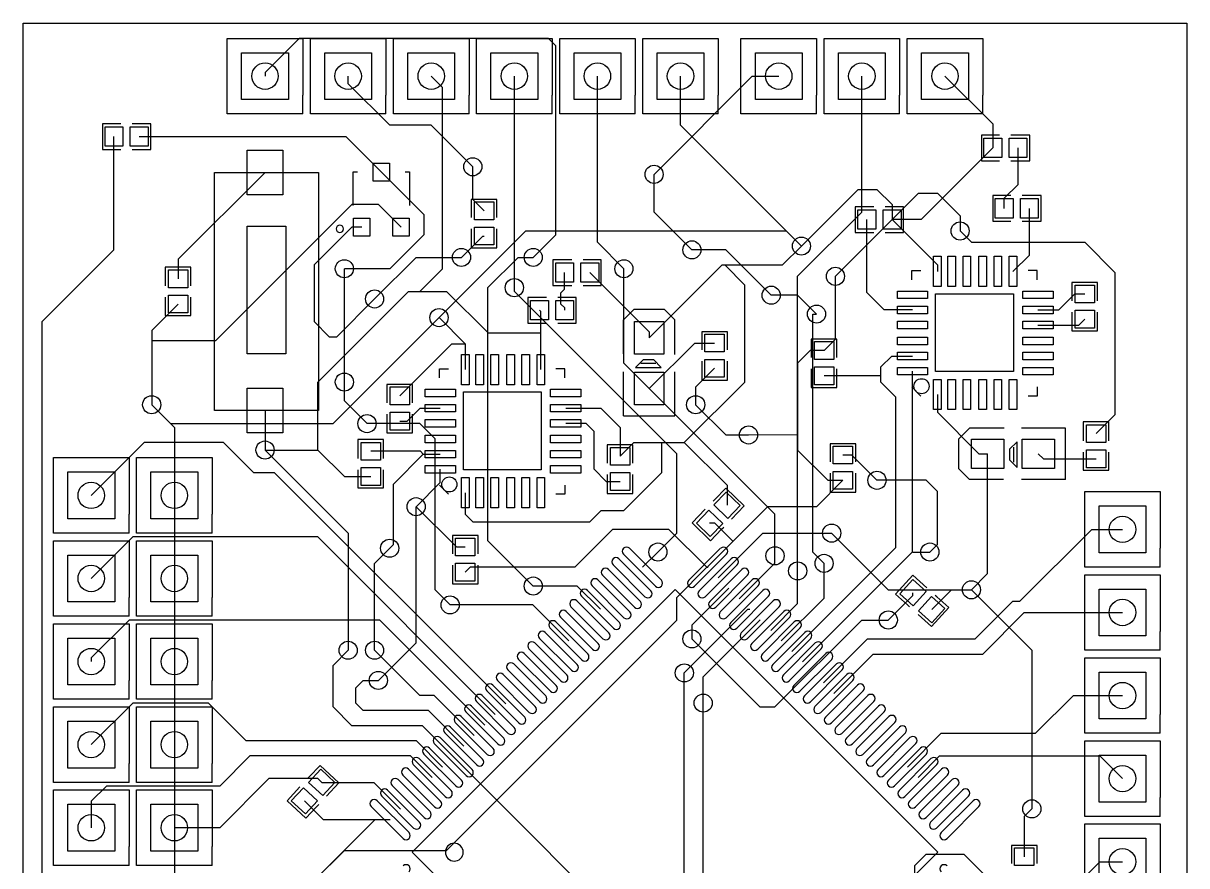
# Model space of a CAD drawing. Header units: millimetres. Extents: x 885 to 2425, y -2425 to -115.
# Drawn here: x 885 to 2425, y -1230 to -115 of the extents above; entities that cross this region are included whole.
import ezdxf

# ---------------------------------------------------------------- set-up
doc = ezdxf.new("R2010")
doc.units = ezdxf.units.MM

msp = doc.modelspace()

# ---------------------------------------------------------------- linework, layer by layer
for points in [[(885, -2425), (885, -115), (2425, -115), (2425, -2425), (885, -2425)], [(1236, -154), (1236, -216), (1174, -216), (1174, -154)], [(1346, -154), (1346, -216), (1284, -216), (1284, -154)], [(1456, -154), (1456, -216), (1394, -216), (1394, -154)], [(1566, -154), (1566, -216), (1504, -216), (1504, -154)], [(1676, -154), (1676, -216), (1614, -216), (1614, -154)], [(1786, -154), (1786, -216), (1724, -216), (1724, -154)], [(1916, -154), (1916, -216), (1854, -216), (1854, -154)], [(2026, -154), (2026, -216), (1964, -216), (1964, -154)], [(2136, -154), (2136, -216), (2074, -216), (2074, -154)], [(1016.8, -277.8), (993.2, -277.8), (993.2, -252.2), (1016.8, -252.2)], [(1050.2, -277.8), (1026.6, -277.8), (1026.6, -252.2), (1050.2, -252.2)], [(2180.1, -292.8), (2156.5, -292.8), (2156.5, -267.2), (2180.1, -267.2)], [(2213.5, -292.8), (2189.9, -292.8), (2189.9, -267.2), (2213.5, -267.2)], [(1181.4, -342), (1181.4, -283), (1228.6, -283), (1228.6, -342)], [(1348.2, -300.3), (1369.8, -300.3), (1369.8, -324), (1348.2, -324)], [(1138, -470.1), (1138, -312.6), (1275.8, -312.6), (1275.8, -627.6), (1138, -627.6), (1138, -470.1)], [(1482.2, -375.1), (1482.2, -351.5), (1507.8, -351.5), (1507.8, -375.1)], [(2195.1, -372.8), (2171.5, -372.8), (2171.5, -347.2), (2195.1, -347.2)], [(2228.5, -372.8), (2204.9, -372.8), (2204.9, -347.2), (2228.5, -347.2)], [(1989.8, -362.2), (2013.4, -362.2), (2013.4, -387.8), (1989.8, -387.8)], [(2023.2, -362.2), (2046.8, -362.2), (2046.8, -387.8), (2023.2, -387.8)], [(1185.3, -552.7), (1181.4, -552.7), (1181.4, -383.4), (1232.6, -383.4), (1232.6, -552.7), (1185.3, -552.7)], [(1322.2, -373.2), (1343.8, -373.2), (1343.8, -396.8), (1322.2, -396.8)], [(1374.2, -373.2), (1395.8, -373.2), (1395.8, -396.8), (1374.2, -396.8)], [(1482.2, -408.5), (1482.2, -384.9), (1507.8, -384.9), (1507.8, -408.5)], [(2100, -423.5), (2100, -463.5), (2090, -463.5), (2090, -423.5)], [(2119, -423.5), (2119, -463.5), (2109, -463.5), (2109, -423.5)], [(2139, -423.5), (2139, -463.5), (2129, -463.5), (2129, -423.5)], [(2160, -423.5), (2160, -463.5), (2150, -463.5), (2150, -423.5)], [(2180, -423.5), (2180, -463.5), (2170, -463.5), (2170, -423.5)], [(2200, -423.5), (2200, -463.5), (2190, -463.5), (2190, -423.5)], [(1102.8, -441.5), (1102.8, -465.1), (1077.2, -465.1), (1077.2, -441.5)], [(1589.8, -432.2), (1613.4, -432.2), (1613.4, -457.8), (1589.8, -457.8)], [(1623.2, -432.2), (1646.8, -432.2), (1646.8, -457.8), (1623.2, -457.8)], [(2277.2, -485.1), (2277.2, -461.5), (2302.8, -461.5), (2302.8, -485.1)], [(1102.8, -474.9), (1102.8, -498.5), (1077.2, -498.5), (1077.2, -474.9)], [(2082, -479.5), (2042, -479.5), (2042, -469.5), (2082, -469.5)], [(2092.5, -576), (2092.5, -473), (2195.5, -473), (2195.5, -576)], [(2248, -479.5), (2208, -479.5), (2208, -469.5), (2248, -469.5)], [(1556.5, -482.2), (1580.1, -482.2), (1580.1, -507.8), (1556.5, -507.8)], [(1589.9, -482.2), (1613.5, -482.2), (1613.5, -507.8), (1589.9, -507.8)], [(2082, -499.5), (2042, -499.5), (2042, -489.5), (2082, -489.5)], [(2248, -499.5), (2208, -499.5), (2208, -489.5), (2248, -489.5)], [(2277.2, -518.5), (2277.2, -494.9), (2302.8, -494.9), (2302.8, -518.5)], [(1694, -510), (1733, -510), (1733, -553), (1694, -553)], [(2082, -519.5), (2042, -519.5), (2042, -509.5), (2082, -509.5)], [(2248, -519.5), (2208, -519.5), (2208, -509.5), (2248, -509.5)], [(1787.2, -550.1), (1787.2, -526.5), (1812.8, -526.5), (1812.8, -550.1)], [(1932.2, -560.1), (1932.2, -536.5), (1957.8, -536.5), (1957.8, -560.1)], [(2082, -540.5), (2042, -540.5), (2042, -530.5), (2082, -530.5)], [(2248, -540.5), (2208, -540.5), (2208, -530.5), (2248, -530.5)], [(1475, -553.5), (1475, -593.5), (1465, -593.5), (1465, -553.5)], [(1494, -553.5), (1494, -593.5), (1484, -593.5), (1484, -553.5)], [(1514, -553.5), (1514, -593.5), (1504, -593.5), (1504, -553.5)], [(1535, -553.5), (1535, -593.5), (1525, -593.5), (1525, -553.5)], [(1555, -553.5), (1555, -593.5), (1545, -593.5), (1545, -553.5)], [(1575, -553.5), (1575, -593.5), (1565, -593.5), (1565, -553.5)], [(2082, -560.5), (2042, -560.5), (2042, -550.5), (2082, -550.5)], [(2248, -560.5), (2208, -560.5), (2208, -550.5), (2248, -550.5)], [(1787.2, -583.5), (1787.2, -559.9), (1812.8, -559.9), (1812.8, -583.5)], [(1694, -577), (1733, -577), (1733, -620), (1694, -620)], [(1932.2, -593.5), (1932.2, -569.9), (1957.8, -569.9), (1957.8, -593.5)], [(2082, -580.5), (2042, -580.5), (2042, -570.5), (2082, -570.5)], [(2248, -580.5), (2208, -580.5), (2208, -570.5), (2248, -570.5)], [(1181.4, -657), (1181.4, -598), (1228.6, -598), (1228.6, -657)], [(1370.5, -620.1), (1370.5, -596.5), (1396.1, -596.5), (1396.1, -620.1)], [(1457, -609.5), (1417, -609.5), (1417, -599.5), (1457, -599.5)], [(1623, -609.5), (1583, -609.5), (1583, -599.5), (1623, -599.5)], [(2100, -586.5), (2100, -626.5), (2090, -626.5), (2090, -586.5)], [(2119, -586.5), (2119, -626.5), (2109, -626.5), (2109, -586.5)], [(2139, -586.5), (2139, -626.5), (2129, -626.5), (2129, -586.5)], [(2160, -586.5), (2160, -626.5), (2150, -626.5), (2150, -586.5)], [(2180, -586.5), (2180, -626.5), (2170, -626.5), (2170, -586.5)], [(2200, -586.5), (2200, -626.5), (2190, -626.5), (2190, -586.5)], [(1467.5, -706), (1467.5, -603), (1570.5, -603), (1570.5, -706)], [(1370.5, -653.5), (1370.5, -629.9), (1396.1, -629.9), (1396.1, -653.5)], [(1457, -629.5), (1417, -629.5), (1417, -619.5), (1457, -619.5)], [(1623, -629.5), (1583, -629.5), (1583, -619.5), (1623, -619.5)], [(1457, -649.5), (1417, -649.5), (1417, -639.5), (1457, -639.5)], [(1623, -649.5), (1583, -649.5), (1583, -639.5), (1623, -639.5)], [(2317.8, -646.5), (2317.8, -670.1), (2292.2, -670.1), (2292.2, -646.5)], [(1457, -670.5), (1417, -670.5), (1417, -660.5), (1457, -660.5)], [(1623, -670.5), (1583, -670.5), (1583, -660.5), (1623, -660.5)], [(1357.8, -669.8), (1357.8, -693.4), (1332.2, -693.4), (1332.2, -669.8)], [(1662.2, -700.1), (1662.2, -676.5), (1687.8, -676.5), (1687.8, -700.1)], [(1957.2, -698.4), (1957.2, -674.8), (1982.8, -674.8), (1982.8, -698.4)], [(2140, -704.5), (2140, -665.5), (2183, -665.5), (2183, -704.5)], [(2207, -704.5), (2207, -665.5), (2250, -665.5), (2250, -704.5)], [(1457, -690.5), (1417, -690.5), (1417, -680.5), (1457, -680.5)], [(1623, -690.5), (1583, -690.5), (1583, -680.5), (1623, -680.5)], [(2317.8, -679.9), (2317.8, -703.5), (2292.2, -703.5), (2292.2, -679.9)], [(1357.8, -703.2), (1357.8, -726.8), (1332.2, -726.8), (1332.2, -703.2)], [(1457, -710.5), (1417, -710.5), (1417, -700.5), (1457, -700.5)], [(1623, -710.5), (1583, -710.5), (1583, -700.5), (1623, -700.5)], [(1957.2, -731.8), (1957.2, -708.2), (1982.8, -708.2), (1982.8, -731.8)], [(1006, -709), (1006, -771), (944, -771), (944, -709)], [(1116, -709), (1116, -771), (1054, -771), (1054, -709)], [(1475, -716.5), (1475, -756.5), (1465, -756.5), (1465, -716.5)], [(1494, -716.5), (1494, -756.5), (1484, -756.5), (1484, -716.5)], [(1514, -716.5), (1514, -756.5), (1504, -756.5), (1504, -716.5)], [(1535, -716.5), (1535, -756.5), (1525, -756.5), (1525, -716.5)], [(1555, -716.5), (1555, -756.5), (1545, -756.5), (1545, -716.5)], [(1575, -716.5), (1575, -756.5), (1565, -756.5), (1565, -716.5)], [(1662.2, -733.5), (1662.2, -709.9), (1687.8, -709.9), (1687.8, -733.5)], [(1799.2, -752.6), (1815.6, -735.6), (1834, -753.4), (1817.6, -770.4)], [(2371, -754), (2371, -816), (2309, -816), (2309, -754)], [(1776, -776.6), (1792.4, -759.6), (1810.8, -777.4), (1794.4, -794.4)], [(1457.2, -820.1), (1457.2, -796.5), (1482.8, -796.5), (1482.8, -820.1)], [(1729.6, -852.4), (1687.3, -810.1)], [(1808.1, -810.1), (1765.8, -852.4)], [(1006, -819), (1006, -881), (944, -881), (944, -819)], [(1116, -819), (1116, -881), (1054, -881), (1054, -819)], [(1457.2, -853.5), (1457.2, -829.9), (1482.8, -829.9), (1482.8, -853.5)], [(1715.7, -866.3), (1673.4, -824)], [(1721.8, -860.2), (1679.5, -817.9)], [(1815.9, -817.9), (1773.6, -860.2)], [(1822.1, -824), (1779.7, -866.3)], [(1694, -888.1), (1651.7, -845.8)], [(1701.8, -880.3), (1659.5, -838)], [(1707.9, -874.1), (1665.6, -831.8)], [(1829.9, -831.8), (1787.5, -874.1)], [(1836, -838), (1793.7, -880.3)], [(1843.8, -845.8), (1801.5, -888.1)], [(1680.1, -902), (1637.8, -859.7)], [(1687.9, -894.2), (1645.6, -851.9)], [(1849.9, -851.9), (1807.6, -894.2)], [(1857.7, -859.7), (1815.4, -902)], [(2062.4, -851.4), (2079.9, -867.2), (2062.8, -886.2), (2045.3, -870.4)], [(1747.7, -864.4), (1399.8, -1212.4), (1747.7, -1560.4), (2095.7, -1212.4), (1747.7, -864.4)], [(1666.2, -915.9), (1623.9, -873.6)], [(1674, -908.1), (1631.7, -865.8)], [(1863.8, -865.8), (1821.5, -908.1)], [(1871.6, -873.6), (1829.3, -915.9)], [(2087.2, -873.8), (2104.7, -889.6), (2087.6, -908.6), (2070.1, -892.8)], [(2371, -864), (2371, -926), (2309, -926), (2309, -864)], [(1652.3, -929.8), (1609.9, -887.5)], [(1660.1, -922), (1617.7, -879.7)], [(1877.7, -879.7), (1835.4, -922)], [(1885.5, -887.5), (1843.2, -929.8)], [(1632.2, -949.9), (1589.9, -907.5)], [(1638.3, -943.7), (1596, -901.4)], [(1646.1, -935.9), (1603.8, -893.6)], [(1891.7, -893.6), (1849.3, -935.9)], [(1899.5, -901.4), (1857.1, -943.7)], [(1905.6, -907.5), (1863.3, -949.9)], [(1618.3, -963.8), (1576, -921.5)], [(1624.4, -957.7), (1582.1, -915.3)], [(1913.4, -915.3), (1871.1, -957.7)], [(1919.5, -921.5), (1877.2, -963.8)], [(1006, -929), (1006, -991), (944, -991), (944, -929)], [(1116, -929), (1116, -991), (1054, -991), (1054, -929)], [(1604.4, -977.7), (1562.1, -935.4)], [(1610.5, -971.6), (1568.2, -929.3)], [(1927.3, -929.3), (1885, -971.6)], [(1933.4, -935.4), (1891.1, -977.7)], [(1590.5, -991.6), (1548.1, -949.3)], [(1596.6, -985.5), (1554.3, -943.2)], [(1941.2, -943.2), (1898.9, -985.5)], [(1947.3, -949.3), (1905, -991.6)], [(1576.5, -1005.5), (1534.2, -963.2)], [(1582.7, -999.4), (1540.3, -957.1)], [(1955.1, -957.1), (1912.8, -999.4)], [(1961.3, -963.2), (1919, -1005.5)], [(1554.8, -1027.3), (1512.5, -984.9)], [(1562.6, -1019.5), (1520.3, -977.1)], [(1568.7, -1013.3), (1526.4, -971)], [(1969.1, -971), (1926.8, -1013.3)], [(1975.2, -977.1), (1932.9, -1019.5)], [(1983, -984.9), (1940.7, -1027.3)], [(2371, -974), (2371, -1036), (2309, -1036), (2309, -974)], [(1540.9, -1041.2), (1498.6, -998.9)], [(1548.7, -1033.4), (1506.4, -991.1)], [(1989.1, -991.1), (1946.8, -1033.4)], [(1996.9, -998.9), (1954.6, -1041.2)], [(1527, -1055.1), (1484.7, -1012.8)], [(1534.8, -1047.3), (1492.5, -1005)], [(2003, -1005), (1960.7, -1047.3)], [(2010.8, -1012.8), (1968.5, -1055.1)], [(1513.1, -1069), (1470.7, -1026.7)], [(1520.9, -1061.2), (1478.5, -1018.9)], [(2016.9, -1018.9), (1974.6, -1061.2)], [(2024.7, -1026.7), (1982.4, -1069)], [(1006, -1039), (1006, -1101), (944, -1101), (944, -1039)], [(1116, -1039), (1116, -1101), (1054, -1101), (1054, -1039)], [(1493, -1089.1), (1450.7, -1046.7)], [(1499.1, -1082.9), (1456.8, -1040.6)], [(1506.9, -1075.1), (1464.6, -1032.8)], [(2030.9, -1032.8), (1988.5, -1075.1)], [(2038.7, -1040.6), (1996.3, -1082.9)], [(2044.8, -1046.7), (2002.5, -1089.1)], [(1479.1, -1103), (1436.8, -1060.7)], [(1485.2, -1096.9), (1442.9, -1054.5)], [(2052.6, -1054.5), (2010.3, -1096.9)], [(2058.7, -1060.7), (2016.4, -1103)], [(1465.2, -1116.9), (1422.9, -1074.6)], [(1471.3, -1110.8), (1429, -1068.5)], [(2066.5, -1068.5), (2024.2, -1110.8)], [(2072.6, -1074.6), (2030.3, -1116.9)], [(1451.3, -1130.8), (1409, -1088.5)], [(1457.4, -1124.7), (1415.1, -1082.4)], [(2080.4, -1082.4), (2038.1, -1124.7)], [(2086.5, -1088.5), (2044.2, -1130.8)], [(2371, -1084), (2371, -1146), (2309, -1146), (2309, -1084)], [(1262.6, -1119.9), (1278.7, -1102.6), (1297.4, -1120.1), (1281.3, -1137.4)], [(1437.3, -1144.7), (1395, -1102.4)], [(1443.5, -1138.6), (1401.2, -1096.3)], [(2094.3, -1096.3), (2052, -1138.6)], [(2100.5, -1102.4), (2058.1, -1144.7)], [(1415.6, -1166.4), (1373.3, -1124.1)], [(1423.4, -1158.6), (1381.1, -1116.3)], [(1429.5, -1152.5), (1387.2, -1110.2)], [(2108.3, -1110.2), (2065.9, -1152.5)], [(2114.4, -1116.3), (2072.1, -1158.6)], [(2122.2, -1124.1), (2079.9, -1166.4)], [(1239.8, -1144.3), (1255.9, -1127.1), (1274.6, -1144.5), (1258.5, -1161.8)], [(1401.7, -1180.4), (1359.4, -1138.1)], [(1409.5, -1172.6), (1367.2, -1130.3)], [(2128.3, -1130.3), (2086, -1172.6)], [(2136.1, -1138.1), (2093.8, -1180.4)], [(1006, -1149), (1006, -1211), (944, -1211), (944, -1149)], [(1116, -1149), (1116, -1211), (1054, -1211), (1054, -1149)], [(1387.8, -1194.3), (1345.5, -1152)], [(1395.6, -1186.5), (1353.3, -1144.2)], [(2142.2, -1144.2), (2099.9, -1186.5)], [(2150, -1152), (2107.7, -1194.3)], [(2371, -1194), (2371, -1256), (2309, -1256), (2309, -1194)], [(2197.2, -1230.1), (2197.2, -1206.5), (2222.8, -1206.5), (2222.8, -1230.1)]]:
    msp.add_lwpolyline(points, close=True)
for points in [[(1255, -235), (1155, -235), (1155, -135), (1255, -135), (1255, -210)], [(1560, -425), (1590, -395), (1590, -145), (1580, -135), (1250, -135), (1205, -180), (1205, -185)], [(1365, -235), (1265, -235), (1265, -135), (1365, -135), (1365, -210)], [(1475, -235), (1375, -235), (1375, -135), (1475, -135), (1475, -210)], [(1585, -235), (1485, -235), (1485, -135), (1585, -135), (1585, -210)], [(1695, -235), (1595, -235), (1595, -135), (1695, -135), (1695, -210)], [(1805, -235), (1705, -235), (1705, -135), (1805, -135), (1805, -210)], [(1935, -235), (1835, -235), (1835, -135), (1935, -135), (1935, -210)], [(2045, -235), (1945, -235), (1945, -135), (2045, -135), (2045, -210)], [(2155, -235), (2055, -235), (2055, -135), (2155, -135), (2155, -210)], [(1480, -305), (1425, -250), (1370, -250), (1315, -195), (1315, -185)], [(1410, -470), (1440, -440), (1440, -200), (1425, -185)], [(1535, -465), (1535, -185)], [(1680, -440), (1645, -405), (1645, -185)], [(1720, -315), (1850, -185), (1885, -185)], [(1915, -410), (1755, -250), (1755, -185)], [(1910, -840), (1910, -450), (1995, -365), (1995, -185)], [(2105, -185), (2168.3, -248.3), (2168.3, -280)], [(1255, -235), (1255, -210)], [(1365, -235), (1365, -210)], [(1475, -235), (1475, -210)], [(1585, -235), (1585, -210)], [(1695, -235), (1695, -210)], [(1805, -235), (1805, -210)], [(1935, -235), (1935, -210)], [(2045, -235), (2045, -210)], [(2155, -235), (2155, -210)], [(1014, -248), (990, -248), (990, -282), (1011, -282), (1014, -282)], [(1029, -282), (1054, -282), (1054, -248), (1033, -248), (1029, -248)], [(1107.4, -2039.2), (1041.6, -2105), (930, -2105), (910, -2085), (910, -510), (1005, -415), (1005, -265)], [(1038.4, -265), (1311.8, -265), (1359, -312.2)], [(2177.3, -263), (2153.3, -263), (2153.3, -297), (2174.3, -297), (2177.3, -297)], [(2192.3, -297), (2217.3, -297), (2217.3, -263), (2196.3, -263), (2192.3, -263)], [(2168.3, -280), (2073.3, -375), (2035, -375)], [(2183.3, -360), (2183.3, -346.7), (2201.7, -328.3), (2201.7, -280)], [(1495, -363.3), (1480, -348.3), (1480, -305)], [(1205, -312.5), (1090, -427.5), (1090, -453.3)], [(1359, -312.2), (1415, -368.2), (1415, -395), (1370, -440), (1310, -440)], [(1321.6, -356.1), (1321.6, -311.8), (1327.5, -311.8)], [(1390.5, -311.8), (1396.4, -311.8), (1396.4, -356.1)], [(1770, -415), (1720, -365), (1720, -315)], [(1915, -410), (1990, -335), (2015, -335), (2035, -355), (2035, -375)], [(1512, -372.3), (1512, -348.3), (1478, -348.3), (1478, -369.3), (1478, -372.3)], [(1960, -450), (2070, -340), (2095, -340), (2125, -370), (2125, -390)], [(2192.3, -343), (2168.3, -343), (2168.3, -377), (2189.3, -377), (2192.3, -377)], [(2207.3, -377), (2232.3, -377), (2232.3, -343), (2211.3, -343), (2207.3, -343)], [(1385, -385), (1355, -355), (1320, -355), (1139.5, -535.5), (1055, -535.5)], [(2011, -358), (1986, -358), (1986, -392), (2007, -392), (2011, -392)], [(2026, -392), (2050, -392), (2050, -358), (2029, -358), (2026, -358)], [(2195, -443.5), (2216.7, -421.8), (2216.7, -360)], [(1333, -385), (1320, -385), (1270, -435), (1270, -510), (1290, -530), (1300, -530), (1350, -480)], [(2062, -494.5), (2024.5, -494.5), (2001.6, -471.6), (2001.6, -375)], [(2035, -375), (2095, -435), (2095, -443.5)], [(1055, -620), (1080, -645), (1295, -645), (1550, -390), (1895, -390), (1915, -410)], [(1465, -425), (1493.3, -396.7), (1495, -396.7)], [(1478, -387.3), (1478, -412.3), (1512, -412.3), (1512, -391.3), (1512, -387.3)], [(2125, -390), (2140, -405), (2290, -405), (2330, -445), (2330, -633.3), (2305, -658.3)], [(1713.5, -531.5), (1810, -435), (1890, -435), (1915, -410)], [(1875, -475), (1815, -415), (1770, -415)], [(1350, -480), (1405, -425), (1465, -425)], [(1560, -860), (1500, -800), (1500, -465), (1540, -425), (1560, -425)], [(1611, -428), (1586, -428), (1586, -462), (1607, -462), (1611, -462)], [(1626, -462), (1650, -462), (1650, -428), (1629, -428), (1626, -428)], [(1107, -462.7), (1107, -437.7), (1073, -437.7), (1073, -458.7), (1073, -462.7)], [(1310, -590), (1310, -440)], [(1601.7, -495), (1601.7, -491.7), (1596.7, -486.7), (1596.7, -471.7), (1601.6, -466.8), (1601.6, -445)], [(1635, -445), (1713.5, -523.5), (1713.5, -531.5)], [(1675, -688.3), (1693.3, -670), (1760, -670), (1840, -590), (1840, -461.6), (1813.4, -435)], [(1880, -820), (1880, -765), (1765, -650), (1680, -565), (1680, -440)], [(2061, -454.5), (2061, -442.5)], [(2061, -442.5), (2073, -442.5)], [(2227, -442.5), (2215, -442.5)], [(2227, -454.5), (2227, -442.5)], [(1945, -548.3), (1960, -533.3), (1960, -450)], [(2307, -482.3), (2307, -458.3), (2273, -458.3), (2273, -479.3), (2273, -482.3)], [(1275, -680), (1275, -590), (1395, -470), (1445, -470), (1500.2, -524.8), (1570, -524.8)], [(1725, -815), (1750, -790), (1750, -685), (1535, -470), (1535, -465)], [(1935, -500), (1910, -475), (1875, -475)], [(2228, -494.5), (2255.5, -494.5), (2276.7, -473.3), (2290, -473.3)], [(1090, -486.7), (1055, -521.7), (1055, -620)], [(1073, -477.7), (1073, -501.7), (1107, -501.7), (1107, -480.7), (1107, -477.7)], [(1577.7, -478), (1552.7, -478), (1552.7, -512), (1573.7, -512), (1577.7, -512)], [(1592.7, -512), (1616.7, -512), (1616.7, -478), (1595.7, -478), (1592.7, -478)], [(1435.3, -504.7), (1470, -539.4), (1470, -573.5)], [(1570, -573.5), (1570, -496.7), (1568.3, -495)], [(1679.5, -507.5), (1693.5, -493.5), (1733.5, -493.5), (1747.5, -507.5)], [(1679.5, -552.5), (1679.5, -507.5)], [(1747.5, -553.5), (1747.5, -507.5)], [(1945, -830), (1930, -815), (1930, -500), (1935, -500)], [(2228, -514.5), (2282.2, -514.5), (2290, -506.7)], [(2273, -497.3), (2273, -522.3), (2307, -522.3), (2307, -501.3), (2307, -497.3)], [(1817, -547.3), (1817, -523.3), (1783, -523.3), (1783, -544.3), (1783, -547.3)], [(1713.5, -598.5), (1773.7, -538.3), (1800, -538.3)], [(1962, -557.3), (1962, -533.3), (1928, -533.3), (1928, -554.3), (1928, -557.3)], [(1383.3, -608.3), (1452.2, -539.4), (1470, -539.4)], [(1945, -548.3), (1926.7, -548.3), (1910, -565), (1910, -680), (1950, -720), (1970, -720)], [(1698.5, -570.5), (1729.5, -570.5), (1719.5, -560.5), (1705.5, -560.5), (1695.5, -570.5), (1704.5, -570.5)], [(1722.5, -565.5), (1702.5, -565.5)], [(1783, -562.3), (1783, -587.3), (1817, -587.3), (1817, -566.3), (1817, -562.3)], [(1902.2, -946.5), (2040, -808.8), (2040, -610), (2020, -590), (2020, -570), (2034.5, -555.5), (2062, -555.5)], [(1436, -584.5), (1436, -572.5)], [(1436, -572.5), (1448, -572.5)], [(1602, -572.5), (1590, -572.5)], [(1602, -584.5), (1602, -572.5)], [(1679.5, -634.5), (1679.5, -576.5)], [(1747.5, -634.5), (1747.5, -576.5)], [(1800, -571.7), (1775, -596.7), (1775, -620)], [(1916.2, -960.4), (2062, -814.6), (2062, -575.5)], [(1928, -572.3), (1928, -597.3), (1962, -597.3), (1962, -576.3), (1962, -572.3)], [(2020, -581.9), (1945, -581.7)], [(1340, -645), (1310, -615), (1310, -590)], [(1400.3, -617.3), (1400.3, -593.3), (1366.3, -593.3), (1366.3, -614.3), (1366.3, -617.3)], [(2073, -608.5), (2061, -596.5)], [(2227, -596.5), (2227, -608.5)], [(2095, -606.5), (2095, -630), (2150, -685), (2161.5, -685)], [(2227, -608.5), (2215, -608.5)], [(1055, -620), (1085, -650), (1085, -740)], [(1205, -627.5), (1205, -680)], [(1383.3, -641.7), (1393.3, -641.7), (1410.5, -624.5), (1437, -624.5)], [(1603, -624.5), (1649.5, -624.5), (1675, -650), (1675, -688.3)], [(1775, -620), (1815, -660), (1845, -660)], [(1450, -885), (1430, -865), (1430, -665), (1410, -645), (1340, -645)], [(1366.3, -632.3), (1366.3, -657.3), (1400.3, -657.3), (1400.3, -636.3), (1400.3, -632.3)], [(1603, -644.5), (1629.5, -644.5), (1640, -655), (1640, -705), (1656.7, -721.7), (1675, -721.7)], [(1679.5, -634.5), (1747.5, -634.5)], [(2322, -667.7), (2322, -642.7), (2288, -642.7), (2288, -663.7), (2288, -667.7)], [(1845, -660), (1910, -659.4)], [(2137.5, -719), (2123.5, -705), (2123.5, -665), (2137.5, -651)], [(2183.5, -651), (2137.5, -651)], [(2264.5, -651), (2206.5, -651)], [(2264.5, -719), (2264.5, -651)], [(1523.6, -1016.1), (1217.5, -710), (1190, -710), (1150, -670), (1045, -670), (975, -740)], [(1362, -691), (1362, -666), (1328, -666), (1328, -687), (1328, -691)], [(1470, -736.5), (1470, -765), (1480, -775), (1635, -775), (1650, -760), (1680, -760), (1730.3, -709.7), (1730.3, -670)], [(1692, -697.3), (1692, -673.3), (1658, -673.3), (1658, -694.3), (1658, -697.3)], [(1760, -670), (1816.6, -726.6), (1816.6, -753)], [(1987, -695.6), (1987, -671.6), (1953, -671.6), (1953, -692.6), (1953, -695.6)], [(2200.5, -700), (2200.5, -669), (2190.5, -679), (2190.5, -693), (2200.5, -703), (2200.5, -694)], [(2195.5, -676), (2195.5, -696)], [(1025, -790), (925, -790), (925, -690), (1025, -690), (1025, -765)], [(1135, -790), (1035, -790), (1035, -690), (1135, -690), (1135, -765)], [(1205, -680), (1315, -790), (1315, -945)], [(1205, -680), (1275, -680), (1310, -715), (1345, -715)], [(1414.5, -685.5), (1410.6, -681.6), (1345, -681.6)], [(1370, -810), (1375, -805), (1375, -725), (1414.5, -685.5), (1437, -685.5)], [(2015, -720), (1981.6, -686.6), (1970, -686.6)], [(2140, -865), (2161.5, -843.5), (2161.5, -685)], [(2228.5, -685), (2235.2, -691.7), (2305, -691.7)], [(2288, -682.7), (2288, -706.7), (2322, -706.7), (2322, -685.7), (2322, -682.7)], [(1328, -706), (1328, -730), (1362, -730), (1362, -709), (1362, -706)], [(1405, -755), (1437, -723), (1437, -705.5)], [(1658, -712.3), (1658, -737.3), (1692, -737.3), (1692, -716.3), (1692, -712.3)], [(1970, -720), (1935, -755), (1870, -755), (1790.9, -834.1), (1790.9, -835.2)], [(1953, -710.6), (1953, -735.6), (1987, -735.6), (1987, -714.6), (1987, -710.6)], [(2085, -815), (2095, -805), (2095, -735), (2080, -720), (2015, -720)], [(2182.5, -719), (2137.5, -719)], [(2264.5, -719), (2206.5, -719)], [(1448, -738.5), (1436, -726.5)], [(1602, -738.5), (1590, -738.5)], [(1602, -726.5), (1602, -738.5)], [(1822.6, -771.3), (1839.2, -754), (1814.8, -730.4), (1800.2, -745.5), (1798.1, -747.7)], [(2390, -835), (2290, -835), (2290, -735), (2390, -735), (2390, -810)], [(1085, -740), (1085, -850)], [(1025, -790), (1025, -765)], [(1135, -790), (1135, -765)], [(1355, -985), (1405, -935), (1405, -755)], [(1405, -755), (1458.3, -808.3), (1470, -808.3)], [(1787.7, -758.4), (1770.3, -776.4), (1794.8, -800), (1809.4, -784.9), (1812.2, -782.1)], [(1789.8, -835.2), (1739.7, -785), (1665, -785), (1615, -835), (1476.7, -835), (1470, -841.7)], [(1824.3, -800.7), (1800.6, -777), (1793.4, -777)], [(1944, -988.3), (2002.3, -930), (2145, -930), (2195, -880), (2204.3, -880), (2299.3, -785), (2340, -785)], [(1025, -900), (925, -900), (925, -800), (1025, -800), (1025, -875)], [(1509.7, -1030), (1274.7, -795), (1030, -795), (975, -850)], [(1135, -900), (1035, -900), (1035, -800), (1135, -800), (1135, -875)], [(1487, -817.3), (1487, -793.3), (1453, -793.3), (1453, -814.3), (1453, -817.3)], [(1804.8, -849.1), (1863.9, -790), (1955, -790)], [(1955, -790), (2030, -865), (2140, -865)], [(1350, -945), (1350, -830), (1370, -810)], [(1704.6, -835.2), (1724.8, -815), (1725, -815)], [(2062, -814.6), (2062.4, -815), (2085, -815)], [(2390, -835), (2390, -810)], [(1832.6, -876.9), (1880, -829.6), (1880, -820)], [(1888.3, -932.6), (1945, -875.9), (1945, -830)], [(1270, -1250), (1310, -1210), (1445, -1210), (1750, -905), (1750, -875), (1789.8, -835.2), (1790.9, -835.2)], [(1453, -832.3), (1453, -857.3), (1487, -857.3), (1487, -836.3), (1487, -832.3)], [(1874.4, -918.7), (1910, -883.1), (1910, -840)], [(2081, -862.5), (2062.4, -845.8), (2039.6, -871), (2055.2, -885.1), (2058.2, -887.7)], [(2390, -945), (2290, -945), (2290, -845), (2390, -845), (2390, -920)], [(1085, -850), (1085, -960)], [(1648.9, -890.8), (1618.1, -860), (1560, -860)], [(1025, -900), (1025, -875)], [(1135, -900), (1135, -875)], [(1818.7, -863), (1770, -911.7), (1770, -930)], [(2030, -905), (2062.6, -872.4), (2062.6, -868.8)], [(2069.3, -897.8), (2087.2, -913.8), (2109.9, -888.6), (2094.3, -874.5), (2092.1, -872.5)], [(2087.4, -891.2), (2113.6, -865), (2140, -865)], [(2140, -865), (2220, -945), (2220, -1155)], [(1607.2, -932.6), (1559.6, -885), (1450, -885)], [(1760, -975), (1844.2, -890.8), (1846.6, -890.8)], [(1495.8, -1044), (1356.8, -905), (1025, -905), (975, -955), (975, -960)], [(1770, -930), (1860, -1020), (1880, -1020), (1995, -905), (2030, -905)], [(1785, -1015), (1785, -980.2), (1860.5, -904.8)], [(1957.9, -1002.2), (2010.1, -950), (2155, -950), (2210, -895), (2340, -895)], [(1025, -1010), (925, -1010), (925, -910), (1025, -910), (1025, -985)], [(1135, -1010), (1035, -1010), (1035, -910), (1135, -910), (1135, -985)], [(2390, -945), (2390, -920)], [(1454, -1085.7), (1413.3, -1045), (1320, -1045), (1295, -1020), (1295, -965), (1315, -945)], [(1481.9, -1057.9), (1429, -1005), (1410, -1005), (1350, -945)], [(1085, -960), (1085, -1070)], [(2390, -1055), (2290, -1055), (2290, -955), (2390, -955), (2390, -1030)], [(1025, -1010), (1025, -985)], [(1135, -1010), (1135, -985)], [(1468, -1071.8), (1421.2, -1025), (1335, -1025), (1325, -1015), (1325, -995), (1335, -985), (1355, -985)], [(1920, -1825), (1760, -1665), (1760, -975)], [(1440.1, -1099.6), (1405.5, -1065), (1180, -1065), (1130, -1015), (1030, -1015), (975, -1070)], [(2025, -1850), (1785, -1610), (1785, -1485), (1785, -1015)], [(2055.4, -1099.6), (2100, -1055), (2225, -1055), (2275, -1005), (2340, -1005)], [(1025, -1120), (925, -1120), (925, -1020), (1025, -1020), (1025, -1095)], [(1135, -1120), (1035, -1120), (1035, -1020), (1135, -1020), (1135, -1095)], [(2390, -1055), (2390, -1030)], [(1085, -1070), (1085, -1180)], [(2390, -1165), (2290, -1165), (2290, -1065), (2390, -1065), (2390, -1140)], [(1426.2, -1113.5), (1397.7, -1085), (1185, -1085), (1145, -1125), (995, -1125), (975, -1145), (975, -1180)], [(1454, -1085.7), (1510.9, -1142.5), (1512.5, -1142.5)], [(2069.3, -1113.6), (2097.8, -1085), (2310, -1085), (2340, -1115)], [(1025, -1120), (1025, -1095)], [(1135, -1120), (1135, -1095)], [(1286.3, -1138.2), (1302.7, -1120.6), (1277.8, -1097.4), (1263.5, -1112.8), (1261.4, -1115)], [(1280, -1120), (1275, -1115), (1210, -1115), (1145, -1180), (1085, -1180)], [(1280, -1120), (1349.1, -1120), (1384.4, -1155.3)], [(1025, -1230), (925, -1230), (925, -1130), (1025, -1130), (1025, -1205)], [(1135, -1230), (1035, -1230), (1035, -1130), (1135, -1130), (1135, -1205)], [(1251.2, -1126), (1234.1, -1144.2), (1259, -1167.4), (1273.3, -1152.1), (1276.1, -1149.1)], [(1257.2, -1144.4), (1282, -1169.2), (1370.5, -1169.2)], [(1510.9, -1142.5), (1655, -1286.7), (1655, -1330)], [(2220, -1155), (2210, -1165), (2210, -1218.3)], [(2390, -1165), (2390, -1140)], [(1270, -1250), (1350.8, -1169.2), (1370.5, -1169.2)], [(1085, -1180), (1085, -1290)], [(2390, -1275), (2290, -1275), (2290, -1175), (2390, -1175), (2390, -1250)], [(1025, -1230), (1025, -1205)], [(1135, -1230), (1135, -1205)], [(2097.1, -1283.4), (2065, -1251.3), (2065, -1230), (2080, -1215), (2130, -1215), (2166.7, -1251.7), (2210, -1251.7)], [(2227, -1227.3), (2227, -1203.3), (2193, -1203.3), (2193, -1224.3), (2193, -1227.3)], [(2120, -1380), (2135, -1395), (2165, -1395), (2220, -1340), (2220, -1315), (2310, -1225), (2340, -1225)]]:
    msp.add_lwpolyline(points)
for centre, radius in [((1205, -185), 17.5), ((1315, -185), 17.5), ((1425, -185), 17.5), ((1535, -185), 17.5), ((1645, -185), 17.5), ((1755, -185), 17.5), ((1885, -185), 17.5), ((1995, -185), 17.5), ((2105, -185), 17.5), ((1480, -305), 12), ((1720, -315), 12), ((2125, -390), 12), ((1915, -410), 12), ((1465, -425), 12), ((1560, -425), 12), ((1770, -415), 12), ((1310, -440), 12), ((1680, -440), 12), ((1960, -450), 12), ((1535, -465), 12), ((1350, -480), 12), ((1875, -475), 12), ((1435.3, -504.7), 12), ((1935, -500), 12), ((1310, -590), 12), ((2074, -595.5), 10), ((1055, -620), 12), ((1775, -620), 12), ((1340, -645), 12), ((1845, -660), 12), ((1205, -680), 12), ((2015, -720), 12), ((975, -740), 17.5), ((1085, -740), 17.5), ((1449, -725.5), 10), ((1405, -755), 12), ((2340, -785), 17.5), ((1955, -790), 12), ((1370, -810), 12), ((1725, -815), 12), ((1880, -820), 12), ((2085, -815), 12), ((1910, -840), 12), ((1945, -830), 12), ((975, -850), 17.5), ((1085, -850), 17.5), ((1560, -860), 12), ((2140, -865), 12), ((1450, -885), 12), ((2340, -895), 17.5), ((2030, -905), 12), ((1770, -930), 12), ((1315, -945), 12), ((1350, -945), 12), ((975, -960), 17.5), ((1085, -960), 17.5), ((1760, -975), 12), ((1355, -985), 12), ((2340, -1005), 17.5), ((1785, -1015), 12), ((975, -1070), 17.5), ((1085, -1070), 17.5), ((2340, -1115), 17.5), ((2220, -1155), 12), ((975, -1180), 17.5), ((1085, -1180), 17.5), ((2340, -1225), 17.5)]:
    msp.add_circle(centre, radius)
for centre, radius, start, end in [((1304.1, -387.2), 4.9, 0.5847, 359.4153), ((1683.4, -814), 5.51, 45, 225), ((1812, -814), 5.51, 315, 135), ((1669.5, -827.9), 5.51, 45, 225), ((1826, -827.9), 5.51, 315, 135), ((1655.6, -841.9), 5.51, 45, 225), ((1839.9, -841.9), 5.51, 315, 135), ((1641.7, -855.8), 5.51, 45, 225), ((1725.7, -856.3), 5.51, 225, 45), ((1769.7, -856.3), 5.51, 135, 315), ((1853.8, -855.8), 5.51, 315, 135), ((1627.8, -869.7), 5.51, 45, 225), ((1711.8, -870.2), 5.51, 225, 45), ((1783.6, -870.2), 5.51, 135, 315), ((1867.7, -869.7), 5.51, 315, 135), ((1599.9, -897.5), 5.51, 45, 225), ((1613.8, -883.6), 5.51, 45, 225), ((1697.9, -884.2), 5.51, 225, 45), ((1797.6, -884.2), 5.51, 135, 315), ((1881.6, -883.6), 5.51, 315, 135), ((1895.6, -897.5), 5.51, 315, 135), ((1586, -911.4), 5.51, 45, 225), ((1670.1, -912), 5.51, 225, 45), ((1684, -898.1), 5.51, 225, 45), ((1811.5, -898.1), 5.51, 135, 315), ((1825.4, -912), 5.51, 135, 315), ((1909.5, -911.4), 5.51, 315, 135), ((1572.1, -925.4), 5.51, 45, 225), ((1656.2, -925.9), 5.51, 225, 45), ((1839.3, -925.9), 5.51, 135, 315), ((1923.4, -925.4), 5.51, 315, 135), ((1558.2, -939.3), 5.51, 45, 225), ((1642.2, -939.8), 5.51, 225, 45), ((1853.2, -939.8), 5.51, 135, 315), ((1937.3, -939.3), 5.51, 315, 135), ((1544.2, -953.2), 5.51, 45, 225), ((1628.3, -953.8), 5.51, 225, 45), ((1867.2, -953.8), 5.51, 135, 315), ((1951.2, -953.2), 5.51, 315, 135), ((1530.3, -967.1), 5.51, 45, 225), ((1614.4, -967.7), 5.51, 225, 45), ((1881.1, -967.7), 5.51, 135, 315), ((1965.2, -967.1), 5.51, 315, 135), ((1516.4, -981), 5.51, 45, 225), ((1600.5, -981.6), 5.51, 225, 45), ((1895, -981.6), 5.51, 135, 315), ((1979.1, -981), 5.51, 315, 135), ((1502.5, -995), 5.51, 45, 225), ((1586.6, -995.5), 5.51, 225, 45), ((1908.9, -995.5), 5.51, 135, 315), ((1993, -995), 5.51, 315, 135), ((1488.6, -1008.9), 5.51, 45, 225), ((1572.6, -1009.4), 5.51, 225, 45), ((1922.9, -1009.4), 5.51, 135, 315), ((2006.9, -1008.9), 5.51, 315, 135), ((1460.7, -1036.7), 5.51, 45, 225), ((1474.6, -1022.8), 5.51, 45, 225), ((1558.7, -1023.4), 5.51, 225, 45), ((1936.8, -1023.4), 5.51, 135, 315), ((2020.8, -1022.8), 5.51, 315, 135), ((2034.8, -1036.7), 5.51, 315, 135), ((1446.8, -1050.6), 5.51, 45, 225), ((1544.8, -1037.3), 5.51, 225, 45), ((1950.7, -1037.3), 5.51, 135, 315), ((2048.7, -1050.6), 5.51, 315, 135), ((1432.9, -1064.6), 5.51, 45, 225), ((1517, -1065.1), 5.51, 225, 45), ((1530.9, -1051.2), 5.51, 225, 45), ((1964.6, -1051.2), 5.51, 135, 315), ((1978.5, -1065.1), 5.51, 135, 315), ((2062.6, -1064.6), 5.51, 315, 135), ((1419, -1078.5), 5.51, 45, 225), ((1503, -1079), 5.51, 225, 45), ((1992.4, -1079), 5.51, 135, 315), ((2076.5, -1078.5), 5.51, 315, 135), ((1405.1, -1092.4), 5.51, 45, 225), ((1489.1, -1093), 5.51, 225, 45), ((2006.4, -1093), 5.51, 135, 315), ((2090.4, -1092.4), 5.51, 315, 135), ((1391.1, -1106.3), 5.51, 45, 225), ((1475.2, -1106.9), 5.51, 225, 45), ((2020.3, -1106.9), 5.51, 135, 315), ((2104.4, -1106.3), 5.51, 315, 135), ((1377.2, -1120.2), 5.51, 45, 225), ((1461.3, -1120.8), 5.51, 225, 45), ((2034.2, -1120.8), 5.51, 135, 315), ((2118.3, -1120.2), 5.51, 315, 135), ((1363.3, -1134.2), 5.51, 45, 225), ((1447.4, -1134.7), 5.51, 225, 45), ((2048.1, -1134.7), 5.51, 135, 315), ((2132.2, -1134.2), 5.51, 315, 135), ((1349.4, -1148.1), 5.51, 45, 225), ((1433.4, -1148.6), 5.51, 225, 45), ((2062, -1148.6), 5.51, 135, 315), ((2146.1, -1148.1), 5.51, 315, 135), ((1419.5, -1162.5), 5.51, 225, 45), ((2076, -1162.5), 5.51, 135, 315), ((1405.6, -1176.5), 5.51, 225, 45), ((2089.9, -1176.5), 5.51, 135, 315), ((1391.7, -1190.4), 5.51, 225, 45), ((1455.5, -1212.4), 11.8, 45.2829, 44.3122), ((2103.8, -1190.4), 5.51, 135, 315), ((1391.7, -1234.4), 5.51, 315, 135), ((2103.8, -1234.4), 5.51, 45, 225)]:
    msp.add_arc(centre, radius, start, end)

doc.saveas('drawing.dxf')
